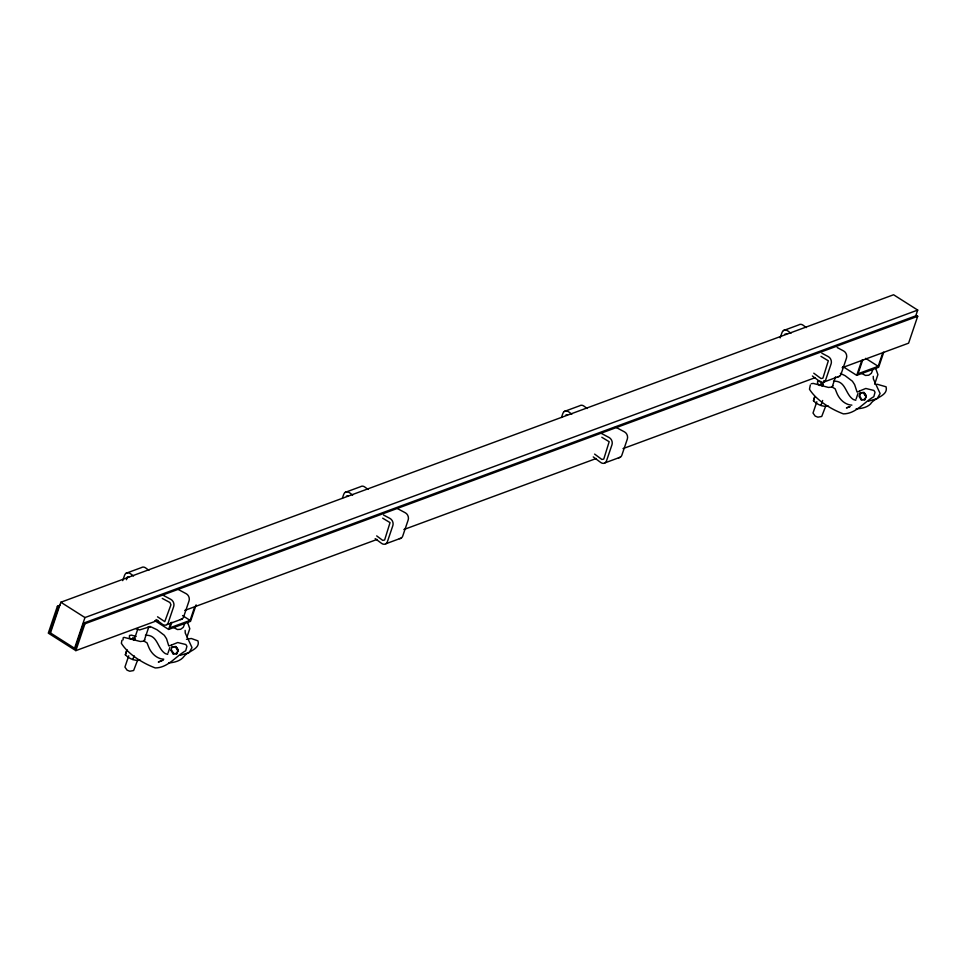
<?xml version="1.0" encoding="UTF-8"?>
<svg xmlns="http://www.w3.org/2000/svg" width="966" height="966" viewBox="0 0 966 966"><rect width="100%" height="100%" fill="white"/><g stroke="black" fill="none" stroke-linecap="round" stroke-linejoin="round"><path stroke-width="1.45" d="M185.134 630.387L185.255 633.032L192.005 647.594L189.167 652.569L180.461 655.238M873.24 376.317L873.361 378.962L880.111 393.524L877.273 398.499L868.555 401.168M121.897 640.337L121.366 643.308C128.261 654.441 143.197 663.425 155.26 667.941C167.855 667.868 175.583 656.433 185.701 650.758L186.933 646.314L185.822 644.515L177.708 642.535L171.465 645.059M810.341 384.963L809.472 389.238C816.367 400.371 831.303 409.355 843.366 413.871C855.948 413.81 863.689 402.375 873.807 396.7L875.027 392.244L873.928 390.457L865.814 388.465L859.559 390.989M140.36 660.201C134.878 661.118 129.166 658.788 125.375 654.815L126.582 650.625M828.466 406.131C822.984 407.048 817.272 404.718 813.481 400.757L814.688 396.555M170.922 650.36L172.105 646.846L176.078 646.592L178.215 650.07L177.032 653.571L173.047 653.837L170.922 650.36L171.574 650.118L173.711 653.596L177.032 653.571M176.367 653.813L178.215 650.07M864.473 399.755L866.321 396L864.184 392.522L860.211 392.788L859.028 396.289L861.153 399.767L865.125 399.513L866.321 396M60.218 605.211L57.392 606.262L48.3 633.128L75.855 650.637L157.856 620.365M50.461 632.947L60.846 602.241L893.586 294.763L917.7 310.086L915.804 315.677M74.563 648.271L84.96 617.564L917.7 310.086M842.147 367.708L908.595 343.171L917.688 316.305L916.541 315.568L83.801 623.046L75.143 648.633L49.882 632.573L58.54 606.986L57.392 606.262M75.855 650.637L84.948 623.77L917.688 316.305M122.742 580.651L124.578 575.253A5.216 4.093 69.7 0 1 130.289 573.587L133.525 575.99M126.413 579.709L127.331 577.004L129.251 576.654M125.375 654.815L127.077 649.78M128.732 655.817L124.916 667.095L127.089 670.175L129.794 671.237L133.622 670.537L137.45 660.563M133.984 640.289L137.812 628.999M132.837 659.561L134.117 655.781M144.139 640.784L148.921 626.644M154.814 620.655L168.627 629.434L170.946 622.575M171.815 622.285L169.931 627.828L190.097 620.389L194.794 606.527M168.012 653.076L169.907 647.462M196.11 604.885L190.544 621.343L168.627 629.434M187.018 636.884L189.795 628.673L187.476 622.14M342.338 498.396L343.715 494.338A5.216 4.093 69.7 0 1 349.438 492.672L352.675 495.075M561.487 417.481L562.852 413.436A5.216 4.093 69.7 0 1 568.576 411.757L571.812 414.16M780.166 337.919L782.001 332.521A5.216 4.093 69.7 0 1 787.713 330.843L790.949 333.246M813.481 400.757L814.761 396.978M816.838 401.747L813.01 413.037L815.195 416.105L817.9 417.167L821.728 416.467L825.544 406.493M822.09 386.219L823.998 380.58M820.943 405.491L822.646 400.455M832.245 386.714L835.59 376.825M842.92 366.585L856.733 375.363L861.829 360.282M862.735 359.895L858.037 373.757L878.203 366.319L882.888 352.457M856.118 399.006L858.013 393.391M860.863 392.546L859.68 396.048L861.104 398.366M883.745 352.192L878.649 367.273L856.733 375.363M874.665 384.19L877.901 374.603L875.582 368.07M185.013 623.046L183.238 627.357L180.618 629.289L177.406 629.518L173.337 627.357M873.119 368.976L871.344 373.299L868.724 375.219L865.512 375.448L861.43 373.299M123.068 639.915L123.141 637.802L123.974 637.355L140.384 641.509L143.97 641.098L144.876 639.854M811.235 383.731L813.263 383.417L828.49 387.438L832.076 387.028L832.982 385.784M346.468 496.089L348.388 495.751M565.605 415.187L567.537 414.837M784.754 334.272L786.674 333.922M161.419 660.732L158.315 662.048L163.326 660.201M849.512 406.662L846.421 407.978L850.177 406.589M150.165 626.62L139.599 629.941L136.109 628.757M126.027 573.285L141.362 567.622A5.216 4.093 69.7 0 1 145.637 567.923L148.873 570.326M345.164 492.37L360.511 486.707A5.216 4.093 69.7 0 1 364.774 487.009L368.01 489.412M564.313 411.456L579.648 405.792A5.216 4.093 69.7 0 1 583.911 406.094L587.147 408.497M783.45 330.553L798.785 324.89A5.216 4.093 69.7 0 1 803.06 325.18L806.296 327.583M184.723 610.44L377.006 539.451M403.86 529.537L596.143 458.536M623.01 448.622L815.28 377.621M150.189 626.403L147.907 627.248L151.107 626.91L156.999 629.735L164.317 635.302L166.538 638.731L168.748 645.88L171.562 645.167M166.78 624.652L182.115 618.989M385.917 543.737L401.264 538.074M605.066 462.823L620.401 457.16M824.203 381.908L839.539 376.245M186.474 639.299L191.28 638.49L197.958 640.869C200.554 649.2 187.935 651.06 184.204 656.168C180.714 661.082 174.351 662.483 168.652 662.942M859.668 391.097L857.083 392.051L854.644 384.661L852.423 381.232L845.093 375.665L840.384 373.407M172.105 646.846L176.078 646.592M860.211 392.788L864.184 392.522M173.047 653.837L173.711 653.596M861.153 399.767L865.125 399.513M877.213 384.251L886.063 386.798C888.563 396.072 874.278 397.449 870.547 403.945C866.985 407.592 861.104 408.703 856.178 408.739M833.513 381.208C846.047 380.399 845.093 394.249 853.364 399.513L855.791 400.298M145.419 635.278C157.953 634.457 156.987 648.319 165.258 653.571L167.686 654.368M136.134 636.497L131.509 635.133L129.492 635.459L129.42 637.56L130.446 638.9L132.318 639.383L132.91 637.632L135.252 639.118M820.846 381.449L817.598 381.389L817.526 383.49L819.748 385.519L821.015 383.562L823.358 385.06M832.076 387.028L835.155 388.815L836.604 392.51A18.173 14.261 69.7 0 0 851.891 405.128M143.97 641.098L147.061 642.885L148.498 646.58A18.173 14.261 69.7 0 0 163.785 659.186M837.184 347.531L843.716 351.02A5.216 4.093 69.7 0 1 846.482 358.084L841 374.277A5.216 4.093 69.7 0 1 837.643 376.8M821.849 353.194L828.381 356.683A5.216 4.093 69.7 0 1 831.146 363.747L825.664 379.94A5.216 4.093 69.7 0 1 819.941 381.618L812.382 376.003M820.955 356.357L828.321 360.801L822.899 378.189L820.979 378.539L813.758 373.178M615.427 427.057L624.579 431.935A5.216 4.093 69.7 0 1 627.345 438.999L621.862 455.191A5.216 4.093 69.7 0 1 618.506 457.715M600.091 432.72L609.232 437.598A5.216 4.093 69.7 0 1 611.997 444.662L606.515 460.854A5.216 4.093 69.7 0 1 600.792 462.533L593.245 456.918M601.818 437.272L609.172 441.716L603.762 459.104L601.842 459.454L594.621 454.092M397.594 508.659L405.43 512.849A5.216 4.093 69.7 0 1 408.195 519.913L402.713 536.106A5.216 4.093 69.7 0 1 399.356 538.63M383.562 515.023L390.095 518.513A5.216 4.093 69.7 0 1 392.86 525.576L387.378 541.769A5.216 4.093 69.7 0 1 381.655 543.435L375.182 538.63M382.681 518.187L390.035 522.618L384.625 540.018L382.693 540.368L376.68 535.889M178.456 589.574L186.293 593.764A5.216 4.093 69.7 0 1 189.058 600.828L183.576 617.02A5.216 4.093 69.7 0 1 180.219 619.544M163.109 595.237L170.946 599.427A5.216 4.093 69.7 0 1 173.711 606.491L168.229 622.684A5.216 4.093 69.7 0 1 162.517 624.35L156.045 619.544M162.264 598.413L169.907 602.494L170.958 604.74L164.763 621.633L157.543 616.803M865.645 358.338L878.203 366.319M182.562 615.596L190.097 620.389M60.846 602.241L84.96 617.564M83.801 623.046L84.948 623.77M864.377 393.114L865.79 395.009M176.271 647.172L177.684 649.08L177.708 651.41M863.93 393.271L865.512 395.541M865.657 396.241L863.532 392.764M177.551 650.311L175.426 646.834"/></g></svg>
